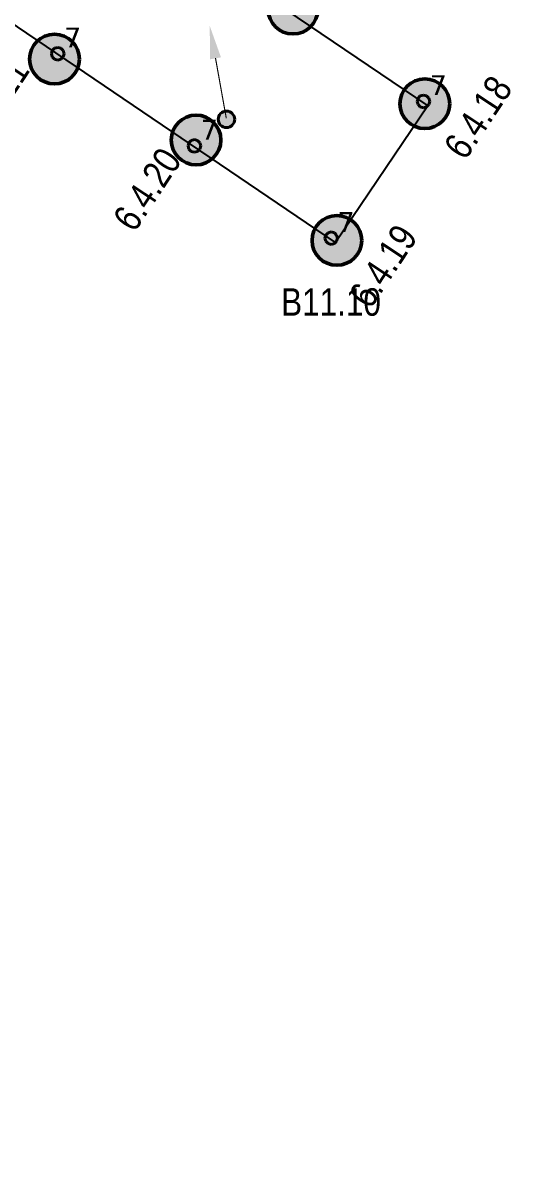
# Model space of a CAD drawing. Header units: millimetres. Extents: x -243740 to 150609, y -473655 to -165121.
# Drawn here: x 108536 to 113044, y -324155 to -313636 of the extents above; entities that cross this region are included whole.
import ezdxf
from ezdxf.enums import TextEntityAlignment as Align

# ---------------------------------------------------------------- set-up
doc = ezdxf.new("R2010")
doc.units = ezdxf.units.MM
doc.layers.add('_Гр.ЩД-1В.5.3.I4.8', color=6, linetype='Continuous')
for name, color, linetype, lineweight in [('_освещение_dali', 3, 'Continuous', 50), ('DLX_FL2_LUM 5', 5, 'Continuous', 40), ('Освещение', 5, 'Continuous', 30), ('СБ_Кабель', 2, 'Continuous', 40)]:
    doc.layers.add(name, color=color, linetype=linetype, lineweight=lineweight)
doc.styles.add('Arial Narrow_6', font='ARIALN.TTF', dxfattribs={"height": 193.245432})
doc.styles.get("Standard").update_dxf_attribs({"font": 'ARIALN.TTF'})
doc.styles.add('TableTextStyle', font='')
doc.styles.get('TableTextStyle').set_extended_font_data('VERDANA.TTF')
doc.linetypes.add('Truba', pattern='A,3e-05,[4,MSH_7,S=1,R=0,X=0,Y=0],-3.022072', length=3.022102)

# ---------------------------------------------------------------- blocks, each defined once
blk = doc.blocks.new('*U475')
at = {"layer": 'СБ_Кабель'}
blk.add_hatch(color=7, dxfattribs=at).paths.add_polyline_path([(0.75, 0, 1), (-0.75, 0, 1)])
at = {"layer": 'СБ_Кабель', "color": 7, "const_width": 0.1}
blk.add_lwpolyline([(4, 4), (0.07, 0.07)], dxfattribs=at)
at = {"layer": 'СБ_Кабель', "color": 7}
blk.add_circle((0, 0), 0.75, dxfattribs=at)
blk.add_solid([(3.63, 4.34), (6.11, 6.11), (4.34, 3.63)], dxfattribs=at)
blk = doc.blocks.new('A$Caabd1818')
at = {"layer": 'DLX_FL2_LUM 5'}
for points in [[(104823, 83608, -2997), (104831, 83637, -2997)], [(104831, 83637, -2997), (104823, 83608, -2997)], [(104831, 83637, -2997), (104823, 83608, -2997)], [(104823, 83608, -2997), (104831, 83637, -2997)], [(104831, 83637, -2997), (104852, 83658, -2997)], [(104852, 83658, -2997), (104831, 83637, -2997)], [(104852, 83658, -2997), (104831, 83637, -2997)], [(104831, 83637, -2997), (104852, 83658, -2997)], [(104831, 83637, -2997), (104831, 83637, -2997)], [(104831, 83637, -2997), (104831, 83637, -2997)], [(104852, 83658, -2997), (104880, 83665, -2997)], [(104880, 83665, -2997), (104852, 83658, -2997)], [(104880, 83665, -2997), (104852, 83658, -2997)], [(104852, 83658, -2997), (104880, 83665, -2997)], [(104852, 83658, -2997), (104852, 83658, -2997)], [(104852, 83658, -2997), (104852, 83658, -2997)], [(104880, 83665, -2997), (104880, 83665, -2997)], [(104880, 83665, -2997), (104909, 83658, -2997)], [(104909, 83658, -2997), (104880, 83665, -2997)], [(104880, 83665, -2997), (104880, 83665, -2997)], [(104909, 83658, -2997), (104880, 83665, -2997)], [(104880, 83665, -2997), (104909, 83658, -2997)], [(104909, 83658, -2997), (104909, 83658, -2997)], [(104909, 83658, -2997), (104930, 83637, -2997)], [(104930, 83637, -2997), (104909, 83658, -2997)], [(104909, 83658, -2997), (104909, 83658, -2997)], [(104930, 83637, -2997), (104909, 83658, -2997)], [(104909, 83658, -2997), (104930, 83637, -2997)], [(104930, 83637, -2997), (104930, 83637, -2997)], [(104930, 83637, -2997), (104938, 83608, -2997)], [(104938, 83608, -2997), (104930, 83637, -2997)], [(104930, 83637, -2997), (104930, 83637, -2997)], [(104938, 83608, -2997), (104930, 83637, -2997)], [(104930, 83637, -2997), (104938, 83608, -2997)], [(104831, 83579, -2997), (104823, 83608, -2997)], [(104823, 83608, -2997), (104823, 83608, -2997)], [(104823, 83608, -2997), (104831, 83579, -2997)], [(104823, 83608, -2997), (104823, 83608, -2997)], [(104823, 83608, -2997), (104831, 83579, -2997)], [(104831, 83579, -2997), (104823, 83608, -2997)], [(104852, 83558, -2997), (104831, 83579, -2997)], [(104831, 83579, -2997), (104831, 83579, -2997)], [(104831, 83579, -2997), (104852, 83558, -2997)], [(104831, 83579, -2997), (104831, 83579, -2997)], [(104831, 83579, -2997), (104852, 83558, -2997)], [(104852, 83558, -2997), (104831, 83579, -2997)], [(104880, 83550, -2997), (104852, 83558, -2997)], [(104852, 83558, -2997), (104852, 83558, -2997)], [(104852, 83558, -2997), (104880, 83550, -2997)], [(104852, 83558, -2997), (104852, 83558, -2997)], [(104852, 83558, -2997), (104880, 83550, -2997)], [(104880, 83550, -2997), (104852, 83558, -2997)], [(104909, 83558, -2997), (104880, 83550, -2997)], [(104880, 83550, -2997), (104909, 83558, -2997)], [(104880, 83550, -2997), (104909, 83558, -2997)], [(104909, 83558, -2997), (104880, 83550, -2997)], [(104880, 83550, -2997), (104880, 83550, -2997)], [(104880, 83550, -2997), (104880, 83550, -2997)], [(104930, 83579, -2997), (104909, 83558, -2997)], [(104909, 83558, -2997), (104930, 83579, -2997)], [(104909, 83558, -2997), (104930, 83579, -2997)], [(104930, 83579, -2997), (104909, 83558, -2997)], [(104909, 83558, -2997), (104909, 83558, -2997)], [(104909, 83558, -2997), (104909, 83558, -2997)], [(104938, 83608, -2997), (104930, 83579, -2997)], [(104930, 83579, -2997), (104938, 83608, -2997)], [(104930, 83579, -2997), (104938, 83608, -2997)], [(104938, 83608, -2997), (104930, 83579, -2997)], [(104930, 83579, -2997), (104930, 83579, -2997)], [(104930, 83579, -2997), (104930, 83579, -2997)], [(104938, 83608, -2997), (104938, 83608, -2997)], [(104938, 83608, -2997), (104938, 83608, -2997)], [(108149, 83174, -2997), (108157, 83203, -2997)], [(108157, 83203, -2997), (108149, 83174, -2997)], [(108157, 83203, -2997), (108149, 83174, -2997)], [(108149, 83174, -2997), (108157, 83203, -2997)], [(108157, 83203, -2997), (108178, 83224, -2997)], [(108178, 83224, -2997), (108157, 83203, -2997)], [(108178, 83224, -2997), (108157, 83203, -2997)], [(108157, 83203, -2997), (108178, 83224, -2997)], [(108157, 83203, -2997), (108157, 83203, -2997)], [(108157, 83203, -2997), (108157, 83203, -2997)], [(108178, 83224, -2997), (108206, 83231, -2997)], [(108206, 83231, -2997), (108178, 83224, -2997)], [(108206, 83231, -2997), (108178, 83224, -2997)], [(108178, 83224, -2997), (108206, 83231, -2997)], [(108178, 83224, -2997), (108178, 83224, -2997)], [(108178, 83224, -2997), (108178, 83224, -2997)], [(108206, 83231, -2997), (108206, 83231, -2997)], [(108206, 83231, -2997), (108235, 83224, -2997)], [(108235, 83224, -2997), (108206, 83231, -2997)], [(108206, 83231, -2997), (108206, 83231, -2997)], [(108235, 83224, -2997), (108206, 83231, -2997)], [(108206, 83231, -2997), (108235, 83224, -2997)], [(108235, 83224, -2997), (108235, 83224, -2997)], [(108235, 83224, -2997), (108256, 83203, -2997)], [(108256, 83203, -2997), (108235, 83224, -2997)], [(108235, 83224, -2997), (108235, 83224, -2997)], [(108256, 83203, -2997), (108235, 83224, -2997)], [(108235, 83224, -2997), (108256, 83203, -2997)], [(108256, 83203, -2997), (108256, 83203, -2997)], [(108256, 83203, -2997), (108264, 83174, -2997)], [(108264, 83174, -2997), (108256, 83203, -2997)], [(108256, 83203, -2997), (108256, 83203, -2997)], [(108264, 83174, -2997), (108256, 83203, -2997)], [(108256, 83203, -2997), (108264, 83174, -2997)], [(108157, 83145, -2997), (108149, 83174, -2997)], [(108149, 83174, -2997), (108149, 83174, -2997)], [(108149, 83174, -2997), (108157, 83145, -2997)], [(108149, 83174, -2997), (108149, 83174, -2997)], [(108149, 83174, -2997), (108157, 83145, -2997)], [(108157, 83145, -2997), (108149, 83174, -2997)], [(108178, 83124, -2997), (108157, 83145, -2997)], [(108157, 83145, -2997), (108157, 83145, -2997)], [(108157, 83145, -2997), (108178, 83124, -2997)], [(108157, 83145, -2997), (108157, 83145, -2997)], [(108157, 83145, -2997), (108178, 83124, -2997)], [(108178, 83124, -2997), (108157, 83145, -2997)], [(108206, 83116, -2997), (108178, 83124, -2997)], [(108178, 83124, -2997), (108178, 83124, -2997)], [(108178, 83124, -2997), (108206, 83116, -2997)], [(108178, 83124, -2997), (108178, 83124, -2997)], [(108178, 83124, -2997), (108206, 83116, -2997)], [(108206, 83116, -2997), (108178, 83124, -2997)], [(108235, 83124, -2997), (108206, 83116, -2997)], [(108206, 83116, -2997), (108235, 83124, -2997)], [(108206, 83116, -2997), (108235, 83124, -2997)], [(108235, 83124, -2997), (108206, 83116, -2997)], [(108206, 83116, -2997), (108206, 83116, -2997)], [(108206, 83116, -2997), (108206, 83116, -2997)], [(108256, 83145, -2997), (108235, 83124, -2997)], [(108235, 83124, -2997), (108256, 83145, -2997)], [(108235, 83124, -2997), (108256, 83145, -2997)], [(108256, 83145, -2997), (108235, 83124, -2997)], [(108235, 83124, -2997), (108235, 83124, -2997)], [(108235, 83124, -2997), (108235, 83124, -2997)], [(108264, 83174, -2997), (108256, 83145, -2997)], [(108256, 83145, -2997), (108264, 83174, -2997)], [(108256, 83145, -2997), (108264, 83174, -2997)], [(108264, 83174, -2997), (108256, 83145, -2997)], [(108256, 83145, -2997), (108256, 83145, -2997)], [(108256, 83145, -2997), (108256, 83145, -2997)], [(108264, 83174, -2997), (108264, 83174, -2997)], [(108264, 83174, -2997), (108264, 83174, -2997)], [(106066, 82769, -2997), (106074, 82798, -2997)], [(106074, 82798, -2997), (106066, 82769, -2997)], [(106074, 82798, -2997), (106066, 82769, -2997)], [(106066, 82769, -2997), (106074, 82798, -2997)], [(106074, 82798, -2997), (106095, 82819, -2997)], [(106095, 82819, -2997), (106074, 82798, -2997)], [(106095, 82819, -2997), (106074, 82798, -2997)], [(106074, 82798, -2997), (106095, 82819, -2997)], [(106074, 82798, -2997), (106074, 82798, -2997)], [(106074, 82798, -2997), (106074, 82798, -2997)], [(106095, 82819, -2997), (106124, 82827, -2997)], [(106124, 82827, -2997), (106095, 82819, -2997)], [(106124, 82827, -2997), (106095, 82819, -2997)], [(106095, 82819, -2997), (106124, 82827, -2997)], [(106095, 82819, -2997), (106095, 82819, -2997)], [(106095, 82819, -2997), (106095, 82819, -2997)], [(106124, 82827, -2997), (106124, 82827, -2997)], [(106124, 82827, -2997), (106153, 82819, -2997)], [(106153, 82819, -2997), (106124, 82827, -2997)], [(106124, 82827, -2997), (106124, 82827, -2997)], [(106153, 82819, -2997), (106124, 82827, -2997)], [(106124, 82827, -2997), (106153, 82819, -2997)], [(106153, 82819, -2997), (106153, 82819, -2997)], [(106153, 82819, -2997), (106174, 82798, -2997)], [(106174, 82798, -2997), (106153, 82819, -2997)], [(106153, 82819, -2997), (106153, 82819, -2997)], [(106174, 82798, -2997), (106153, 82819, -2997)], [(106153, 82819, -2997), (106174, 82798, -2997)], [(106174, 82798, -2997), (106174, 82798, -2997)], [(106174, 82798, -2997), (106181, 82769, -2997)], [(106181, 82769, -2997), (106174, 82798, -2997)], [(106174, 82798, -2997), (106174, 82798, -2997)], [(106181, 82769, -2997), (106174, 82798, -2997)], [(106174, 82798, -2997), (106181, 82769, -2997)], [(106074, 82740, -2997), (106066, 82769, -2997)], [(106066, 82769, -2997), (106066, 82769, -2997)], [(106066, 82769, -2997), (106074, 82740, -2997)], [(106066, 82769, -2997), (106066, 82769, -2997)], [(106066, 82769, -2997), (106074, 82740, -2997)], [(106074, 82740, -2997), (106066, 82769, -2997)], [(106095, 82719, -2997), (106074, 82740, -2997)], [(106074, 82740, -2997), (106074, 82740, -2997)], [(106074, 82740, -2997), (106095, 82719, -2997)], [(106074, 82740, -2997), (106074, 82740, -2997)], [(106074, 82740, -2997), (106095, 82719, -2997)], [(106095, 82719, -2997), (106074, 82740, -2997)], [(106124, 82712, -2997), (106095, 82719, -2997)], [(106095, 82719, -2997), (106095, 82719, -2997)], [(106095, 82719, -2997), (106124, 82712, -2997)], [(106095, 82719, -2997), (106095, 82719, -2997)], [(106095, 82719, -2997), (106124, 82712, -2997)], [(106124, 82712, -2997), (106095, 82719, -2997)], [(106153, 82719, -2997), (106124, 82712, -2997)], [(106124, 82712, -2997), (106153, 82719, -2997)], [(106124, 82712, -2997), (106153, 82719, -2997)], [(106153, 82719, -2997), (106124, 82712, -2997)], [(106124, 82712, -2997), (106124, 82712, -2997)], [(106124, 82712, -2997), (106124, 82712, -2997)], [(106174, 82740, -2997), (106153, 82719, -2997)], [(106153, 82719, -2997), (106174, 82740, -2997)], [(106153, 82719, -2997), (106174, 82740, -2997)], [(106174, 82740, -2997), (106153, 82719, -2997)], [(106153, 82719, -2997), (106153, 82719, -2997)], [(106153, 82719, -2997), (106153, 82719, -2997)], [(106181, 82769, -2997), (106174, 82740, -2997)], [(106174, 82740, -2997), (106181, 82769, -2997)], [(106174, 82740, -2997), (106181, 82769, -2997)], [(106181, 82769, -2997), (106174, 82740, -2997)], [(106174, 82740, -2997), (106174, 82740, -2997)], [(106174, 82740, -2997), (106174, 82740, -2997)], [(106181, 82769, -2997), (106181, 82769, -2997)], [(106181, 82769, -2997), (106181, 82769, -2997)], [(107310, 81930, -2997), (107318, 81959, -2997)], [(107318, 81959, -2997), (107310, 81930, -2997)], [(107318, 81959, -2997), (107310, 81930, -2997)], [(107310, 81930, -2997), (107318, 81959, -2997)], [(107318, 81959, -2997), (107339, 81980, -2997)], [(107339, 81980, -2997), (107318, 81959, -2997)], [(107339, 81980, -2997), (107318, 81959, -2997)], [(107318, 81959, -2997), (107339, 81980, -2997)], [(107318, 81959, -2997), (107318, 81959, -2997)], [(107318, 81959, -2997), (107318, 81959, -2997)], [(107339, 81980, -2997), (107368, 81988, -2997)], [(107368, 81988, -2997), (107339, 81980, -2997)], [(107368, 81988, -2997), (107339, 81980, -2997)], [(107339, 81980, -2997), (107368, 81988, -2997)], [(107339, 81980, -2997), (107339, 81980, -2997)], [(107339, 81980, -2997), (107339, 81980, -2997)], [(107368, 81988, -2997), (107368, 81988, -2997)], [(107368, 81988, -2997), (107396, 81980, -2997)], [(107396, 81980, -2997), (107368, 81988, -2997)], [(107368, 81988, -2997), (107368, 81988, -2997)], [(107396, 81980, -2997), (107368, 81988, -2997)], [(107368, 81988, -2997), (107396, 81980, -2997)], [(107396, 81980, -2997), (107396, 81980, -2997)], [(107396, 81980, -2997), (107417, 81959, -2997)], [(107417, 81959, -2997), (107396, 81980, -2997)], [(107396, 81980, -2997), (107396, 81980, -2997)], [(107417, 81959, -2997), (107396, 81980, -2997)], [(107396, 81980, -2997), (107417, 81959, -2997)], [(107417, 81959, -2997), (107417, 81959, -2997)], [(107417, 81959, -2997), (107425, 81930, -2997)], [(107425, 81930, -2997), (107417, 81959, -2997)], [(107417, 81959, -2997), (107417, 81959, -2997)], [(107425, 81930, -2997), (107417, 81959, -2997)], [(107417, 81959, -2997), (107425, 81930, -2997)], [(107318, 81902, -2997), (107310, 81930, -2997)], [(107310, 81930, -2997), (107310, 81930, -2997)], [(107310, 81930, -2997), (107318, 81902, -2997)], [(107310, 81930, -2997), (107310, 81930, -2997)], [(107310, 81930, -2997), (107318, 81902, -2997)], [(107318, 81902, -2997), (107310, 81930, -2997)], [(107339, 81881, -2997), (107318, 81902, -2997)], [(107318, 81902, -2997), (107318, 81902, -2997)], [(107318, 81902, -2997), (107339, 81881, -2997)], [(107318, 81902, -2997), (107318, 81902, -2997)], [(107318, 81902, -2997), (107339, 81881, -2997)], [(107339, 81881, -2997), (107318, 81902, -2997)], [(107368, 81873, -2997), (107339, 81881, -2997)], [(107339, 81881, -2997), (107339, 81881, -2997)], [(107339, 81881, -2997), (107368, 81873, -2997)], [(107339, 81881, -2997), (107339, 81881, -2997)], [(107339, 81881, -2997), (107368, 81873, -2997)], [(107368, 81873, -2997), (107339, 81881, -2997)], [(107396, 81881, -2997), (107368, 81873, -2997)], [(107368, 81873, -2997), (107396, 81881, -2997)], [(107368, 81873, -2997), (107396, 81881, -2997)], [(107396, 81881, -2997), (107368, 81873, -2997)], [(107368, 81873, -2997), (107368, 81873, -2997)], [(107368, 81873, -2997), (107368, 81873, -2997)], [(107417, 81902, -2997), (107396, 81881, -2997)], [(107396, 81881, -2997), (107417, 81902, -2997)], [(107396, 81881, -2997), (107417, 81902, -2997)], [(107417, 81902, -2997), (107396, 81881, -2997)], [(107396, 81881, -2997), (107396, 81881, -2997)], [(107396, 81881, -2997), (107396, 81881, -2997)], [(107425, 81930, -2997), (107417, 81902, -2997)], [(107417, 81902, -2997), (107425, 81930, -2997)], [(107417, 81902, -2997), (107425, 81930, -2997)], [(107425, 81930, -2997), (107417, 81902, -2997)], [(107417, 81902, -2997), (107417, 81902, -2997)], [(107417, 81902, -2997), (107417, 81902, -2997)], [(107425, 81930, -2997), (107425, 81930, -2997)], [(107425, 81930, -2997), (107425, 81930, -2997)]]:
    blk.add_polyline3d(points, dxfattribs=at)
at = {"color": 7, "linetype": 'Continuous', "lineweight": 5, "xscale": 100, "yscale": 100, "zscale": 100, "rotation": 55.1612444414752}
blk.add_blockref('*U475', (106415, 83011), dxfattribs=at)
at = {"layer": 'Освещение', "lineweight": 40, "style": 'Arial Narrow_6'}
blk.add_text('В11.10', height=250, dxfattribs=at).set_placement((106912, 81225))
blk = doc.blocks.new('A$Cab2378fa')
at = {"lineweight": 25, "true_color": 0xfff5f5}
h = blk.add_hatch(color=7, dxfattribs=at)
h.dxf.hatch_style = 1
h.paths.add_polyline_path([(0, 0), (-142, -170, 0.174923), (3, -222, 0.197808), (162, -157)])
h.paths.add_polyline_path([(-163, 158), (0, 0), (148, 178, 0.175398), (3, 230, 0.209014)])
at = {"lineweight": 25}
h = blk.add_hatch(color=0, dxfattribs=at)
h.paths.add_polyline_path([(162, -157, 0.442338), (148, 178), (0, 0)])
h.paths.add_polyline_path([(-142, -170), (0, 0), (-163, 158, 0.430096)])
blk.add_circle((3, 4), 226)

msp = doc.modelspace()

# ---------------------------------------------------------------- linework, layer by layer
at = {"layer": '_Гр.ЩД-1В.5.3.I4.8', "ltscale": 100}
msp.add_lwpolyline([(110553, -307179), (109976, -306795), (108830, -308477), (113903, -311890), (113068, -313119), (107991, -309720), (107152, -310964), (112215, -314387), (111376, -315631), (103837, -310519), (104675, -309276), (105998, -310193), (106847, -308939), (105514, -308032), (106339, -306814), (107675, -307706), (108934, -305822), (107785, -305047), (118829, -288637)], dxfattribs=at)

# ---------------------------------------------------------------- block references
at = {"layer": '_освещение_dali', "color": 5, "ltscale": 100}
for p in [(110987, -313513, -2997), (108818, -313967, -2997), (112186, -314373), (110105, -314703, -2997), (111386, -315616)]:
    msp.add_blockref('A$Cab2378fa', p, dxfattribs=at)
at = {"layer": 'Defpoints', "linetype": 'Truba', "ltscale": 100}
msp.add_blockref('A$Caabd1818', (3970, -397522), dxfattribs=at)

# ---------------------------------------------------------------- texts
at = {"layer": '_Гр.ЩД-1В.5.3.I4.8', "ltscale": 100}
for s, p in [('6.4.21', (108447, -314441)), ('6.4.18', (112839, -314602)), ('6.4.20', (109830, -315257)), ('6.4.19', (111976, -315955))]:
    msp.add_text(s, height=250, rotation=56.5225, dxfattribs=at).set_placement(p, align=Align.BOTTOM_CENTER)
at = {"layer": '_освещение_dali', "color": 241, "true_color": 0xf37aa8, "style": 'TableTextStyle'}
for p in [(108908, -313856, -2997), (112233, -314290, -2997), (110151, -314695, -2997), (111395, -315534, -2997)]:
    msp.add_text('7', height=180, dxfattribs=at).set_placement(p)

doc.saveas('drawing.dxf')
